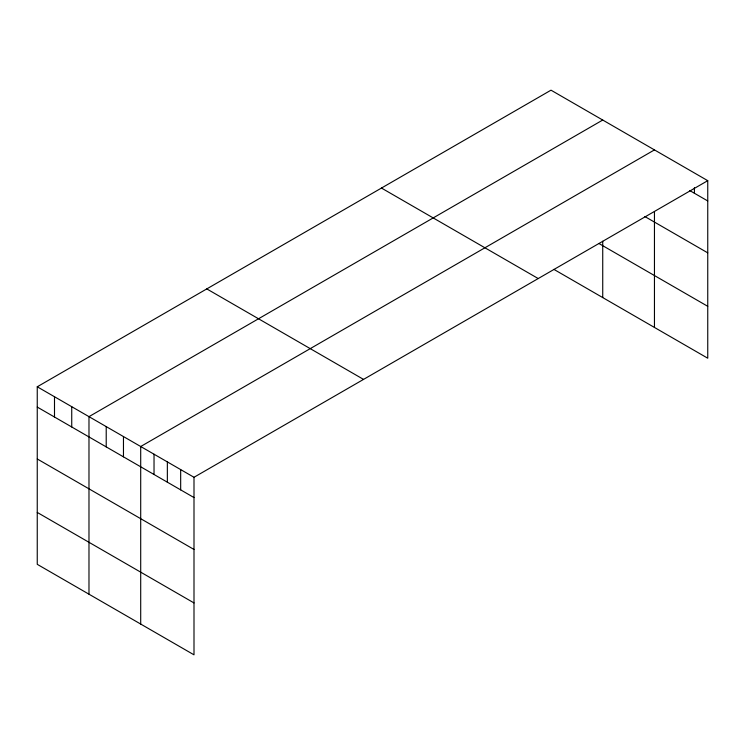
<?xml version="1.0" encoding="UTF-8"?>
<svg xmlns="http://www.w3.org/2000/svg" width="745" height="745" viewBox="0 0 745 745"><rect width="100%" height="100%" fill="white"/><g stroke="black" fill="none" stroke-linecap="round" stroke-linejoin="round"><path stroke-width="1.12" d="M707.75 180.672L193.998 477.284L193.998 654.827L37.25 564.328L37.25 386.785L551.002 90.173L707.75 180.672L707.75 358.215L553.88 269.373M602.733 120.038L88.981 416.651L88.981 594.193M654.455 149.903L140.703 446.516L140.703 624.059M689.665 190.515L707.75 200.954M644.872 216.553L707.75 252.853M598.896 243.475L707.75 306.316M381.468 188.057L538.216 278.555M206.784 288.902L363.532 379.401M37.25 386.785L193.998 477.284M37.25 407.068L193.998 497.567M37.25 458.967L193.998 549.465M37.25 512.43L193.998 602.929M694.424 187.628L694.424 193.262M654.455 211.701L654.455 327.446M602.733 241.231L602.733 297.581M180.672 469.592L180.672 489.875M167.355 461.9L167.355 482.183M154.029 454.208L154.029 474.49M123.465 436.561L123.465 456.843M106.218 426.606L106.218 446.888M71.734 406.696L71.734 426.978M54.497 396.74L54.497 417.023"/></g></svg>
